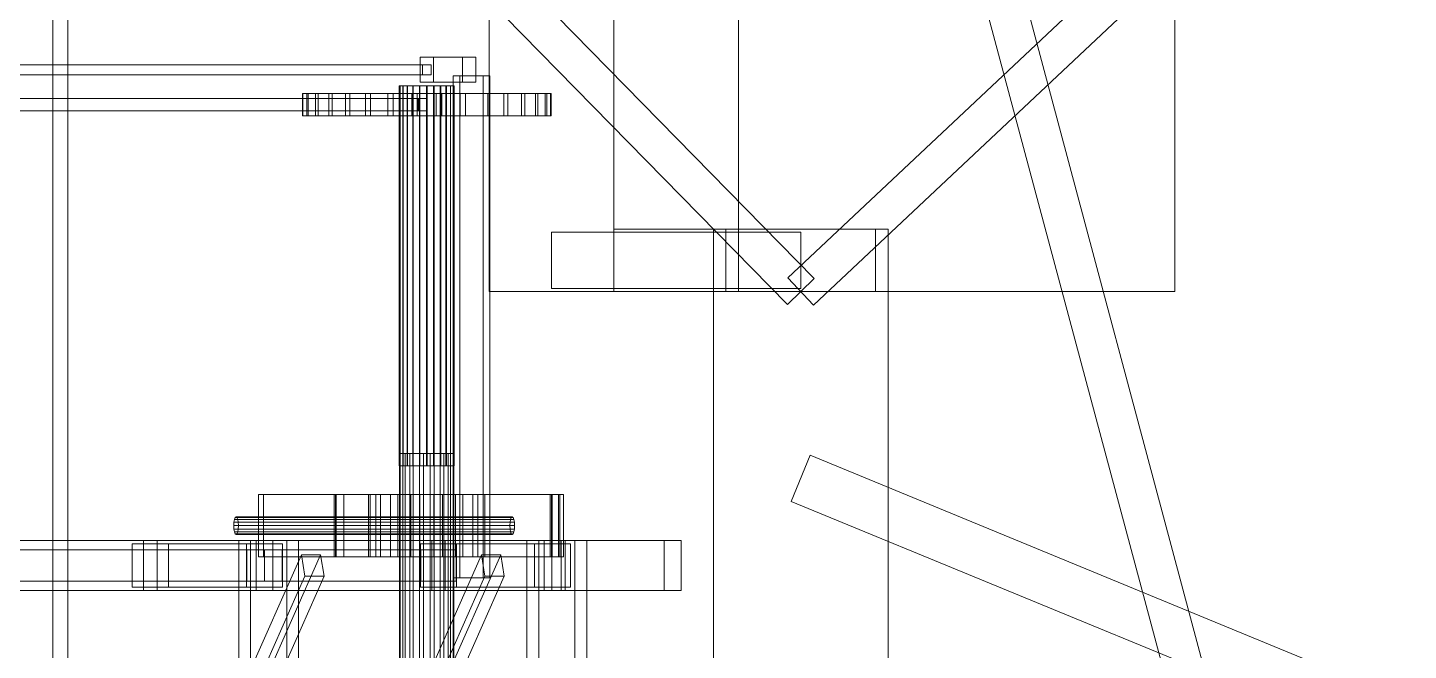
# Model space of a CAD drawing. Header units: millimetres. Extents: x -191664 to 191490, y -197311 to 10263.
# Drawn here: x 36597 to 37705, y -17638 to -17138 of the extents above; entities that cross this region are included whole.
import ezdxf

# ---------------------------------------------------------------- set-up
doc = ezdxf.new("R2010")
doc.units = ezdxf.units.MM
doc.layers.add('superior_C03', color=7, linetype='Continuous', lineweight=0)
doc.layers.add('superior_secador', color=7, linetype='Continuous', lineweight=0)

msp = doc.modelspace()

# ---------------------------------------------------------------- linework, layer by layer
at = {"layer": 'superior_C03', "color": 139, "true_color": 0x354b57}
for p, q in [((36922.47, -17162), (36911.76, -17162)), ((36911.76, -17162), (36911.76, -17182)), ((36945.84, -17162), (36911.76, -17162)), ((36922.47, -17182), (36922.47, -17162)), ((36956.55, -17162), (36922.47, -17162)), ((36945.84, -17182), (36945.84, -17162)), ((36945.84, -17162), (36956.55, -17162)), ((36956.55, -17162), (36956.55, -17182)), ((36962.37, -17177), (36938.29, -17177)), ((36938.29, -17177), (36938.29, -17580)), ((36943.68, -17177), (36938.29, -17177)), ((36943.68, -17580), (36943.68, -17177)), ((36943.68, -17177), (36967.76, -17177)), ((36962.37, -17580), (36962.37, -17177)), ((36962.37, -17177), (36967.76, -17177)), ((36967.76, -17177), (36967.76, -17580)), ((36911.76, -17182), (36922.47, -17182)), ((36945.84, -17182), (36911.76, -17182)), ((36922.47, -17182), (36956.55, -17182)), ((36956.55, -17182), (36945.84, -17182)), ((37016.18, -17513), (36842.83, -17513)), ((36842.83, -17513), (36842.83, -17563)), ((36844.45, -17513), (36842.83, -17513)), ((36844.45, -17563), (36844.45, -17513)), ((36844.45, -17513), (37017.79, -17513)), ((37016.18, -17563), (37016.18, -17513)), ((37016.18, -17513), (37017.79, -17513)), ((37017.79, -17513), (37017.79, -17563)), ((36690.02, -17550), (35534.36, -17550)), ((35545.13, -17550), (36700.79, -17550)), ((36780.24, -17550), (35624.58, -17550)), ((35638.04, -17550), (36793.71, -17550)), ((36709.85, -17552.5), (36680.96, -17552.5)), ((36680.96, -17552.5), (36680.96, -17587.5)), ((36772.53, -17552.5), (36680.96, -17552.5)), ((36690.02, -17550), (36690.02, -17590)), ((36700.79, -17550), (36690.02, -17550)), ((36921.16, -17550), (36690.02, -17550)), ((36700.79, -17590), (36700.79, -17550)), ((36700.79, -17550), (36931.93, -17550)), ((36709.85, -17587.5), (36709.85, -17552.5)), ((36709.85, -17552.5), (36801.42, -17552.5)), ((36804.89, -17550), (36766.37, -17550)), ((36766.37, -17550), (36766.37, -18450)), ((36775.79, -17550), (36766.37, -17550)), ((36772.53, -17587.5), (36772.53, -17552.5)), ((36772.53, -17552.5), (36801.42, -17552.5)), ((36775.79, -18450), (36775.79, -17550)), ((36775.79, -17550), (36814.31, -17550)), ((36780.24, -17550), (36780.24, -17590)), ((36793.71, -17550), (36780.24, -17550)), ((37011.37, -17550), (36780.24, -17550)), ((36793.71, -17590), (36793.71, -17550)), ((36793.71, -17550), (37024.84, -17550)), ((36801.42, -17552.5), (36801.42, -17587.5)), ((36804.89, -18450), (36804.89, -17550)), ((36804.89, -17550), (36814.31, -17550)), ((36814.31, -17550), (36814.31, -18450)), ((36940.99, -17552.5), (36912.1, -17552.5)), ((36912.1, -17552.5), (36912.1, -17587.5)), ((37003.66, -17552.5), (36912.1, -17552.5)), ((36921.16, -17550), (36921.16, -17590)), ((36931.93, -17550), (36921.16, -17550)), ((37017.46, -17550), (36921.16, -17550)), ((36931.93, -17590), (36931.93, -17550)), ((36931.93, -17550), (37028.23, -17550)), ((36940.99, -17587.5), (36940.99, -17552.5)), ((36940.99, -17552.5), (37032.55, -17552.5)), ((37036.02, -17550), (36997.5, -17550)), ((36997.5, -17550), (36997.5, -18450)), ((37006.92, -17550), (36997.5, -17550)), ((37003.66, -17587.5), (37003.66, -17552.5)), ((37003.66, -17552.5), (37032.55, -17552.5)), ((37006.92, -18450), (37006.92, -17550)), ((37006.92, -17550), (37045.45, -17550)), ((37011.37, -17550), (37011.37, -17590)), ((37024.84, -17550), (37011.37, -17550)), ((37107.68, -17550), (37011.37, -17550)), ((37017.46, -17550), (37017.46, -17590)), ((37028.23, -17550), (37017.46, -17550)), ((37024.84, -17590), (37024.84, -17550)), ((37024.84, -17550), (37121.14, -17550)), ((37028.23, -17590), (37028.23, -17550)), ((37032.55, -17552.5), (37032.55, -17587.5)), ((37036.02, -18450), (37036.02, -17550)), ((37036.02, -17550), (37045.45, -17550)), ((37045.45, -17550), (37045.45, -18450)), ((37107.68, -17550), (37107.68, -17590)), ((37121.14, -17550), (37107.68, -17550)), ((37121.14, -17590), (37121.14, -17550)), ((35539.69, -17557.5), (36786.92, -17557.5)), ((36787.03, -17557.5), (35539.8, -17557.5)), ((36816.55, -17561.46), (36754.61, -17701.46)), ((36770.02, -17701.46), (36831.96, -17561.46)), ((36772.84, -17557.5), (36801.11, -17557.5)), ((36772.84, -17582.5), (36772.84, -17557.5)), ((36912.41, -17557.5), (36772.84, -17557.5)), ((36786.92, -17582.5), (36786.92, -17557.5)), ((36786.92, -17557.5), (36787.03, -17557.5)), ((36787.03, -17557.5), (36787.03, -17582.5)), ((36801.11, -17557.5), (36801.11, -17582.5)), ((36801.11, -17557.5), (36940.67, -17557.5)), ((36819.35, -17578.54), (36816.55, -17561.46)), ((36816.55, -17561.46), (36831.96, -17561.46)), ((36831.96, -17561.46), (36834.76, -17578.54)), ((36842.83, -17563), (37016.18, -17563)), ((36842.83, -17563), (36844.45, -17563)), ((37017.79, -17563), (36844.45, -17563)), ((36961.01, -17561.46), (36899.07, -17701.46)), ((36912.41, -17557.5), (36912.41, -17582.5)), ((36940.67, -17557.5), (36912.41, -17557.5)), ((36914.48, -17701.46), (36976.42, -17561.46)), ((36940.67, -17582.5), (36940.67, -17557.5)), ((36963.81, -17578.54), (36961.01, -17561.46)), ((36961.01, -17561.46), (36976.42, -17561.46)), ((36976.42, -17561.46), (36979.22, -17578.54)), ((37017.79, -17563), (37016.18, -17563)), ((35539.69, -17582.5), (36786.92, -17582.5)), ((35539.8, -17582.5), (36787.03, -17582.5)), ((36680.96, -17587.5), (36709.85, -17587.5)), ((36772.53, -17587.5), (36680.96, -17587.5)), ((36801.42, -17587.5), (36709.85, -17587.5)), ((36819.35, -17578.54), (36757.41, -17718.54)), ((36801.42, -17587.5), (36772.53, -17587.5)), ((36834.76, -17578.54), (36772.82, -17718.54)), ((36801.11, -17582.5), (36772.84, -17582.5)), ((36772.84, -17582.5), (36912.41, -17582.5)), ((36787.03, -17582.5), (36786.92, -17582.5)), ((36801.11, -17582.5), (36940.67, -17582.5)), ((36834.76, -17578.54), (36819.35, -17578.54)), ((36963.81, -17578.54), (36901.87, -17718.54)), ((36912.1, -17587.5), (36940.99, -17587.5)), ((37003.66, -17587.5), (36912.1, -17587.5)), ((36912.41, -17582.5), (36940.67, -17582.5)), ((36979.22, -17578.54), (36917.28, -17718.54)), ((36938.29, -17580), (36962.37, -17580)), ((36938.29, -17580), (36943.68, -17580)), ((37032.55, -17587.5), (36940.99, -17587.5)), ((36967.76, -17580), (36943.68, -17580)), ((36967.76, -17580), (36962.37, -17580)), ((36979.22, -17578.54), (36963.81, -17578.54)), ((37032.55, -17587.5), (37003.66, -17587.5)), ((35534.36, -17590), (36690.02, -17590)), ((35545.13, -17590), (36700.79, -17590)), ((35624.58, -17590), (36780.24, -17590)), ((35638.04, -17590), (36793.71, -17590)), ((36690.02, -17590), (36700.79, -17590)), ((36690.02, -17590), (36921.16, -17590)), ((36700.79, -17590), (36931.93, -17590)), ((36780.24, -17590), (36793.71, -17590)), ((36780.24, -17590), (37011.37, -17590)), ((36793.71, -17590), (37024.84, -17590)), ((36921.16, -17590), (36931.93, -17590)), ((36921.16, -17590), (37017.46, -17590)), ((36931.93, -17590), (37028.23, -17590)), ((37011.37, -17590), (37024.84, -17590)), ((37011.37, -17590), (37107.68, -17590)), ((37017.46, -17590), (37028.23, -17590)), ((37024.84, -17590), (37121.14, -17590)), ((37107.68, -17590), (37121.14, -17590))]:
    msp.add_line(p, q, dxfattribs=at)
at = {"layer": 'superior_C03', "color": 33, "true_color": 0xb6a256}
for p, q in [((35760.67, -17168), (36913.62, -17168)), ((35760.67, -17176), (36913.62, -17176)), ((36920.61, -17168), (35767.67, -17168)), ((35767.67, -17176), (36920.61, -17176)), ((36913.62, -17176), (36913.62, -17168)), ((36913.62, -17168), (36920.61, -17168)), ((36920.61, -17176), (36913.62, -17176)), ((36920.61, -17168), (36920.61, -17176))]:
    msp.add_line(p, q, dxfattribs=at)
at = {"layer": 'superior_C03', "color": 9, "true_color": 0xbac6cb}
for p, q in [((36895.8, -17185), (36895.12, -17185)), ((36895.12, -17185), (36895.93, -17185)), ((36895.12, -17490), (36895.12, -17185)), ((36897.94, -17185), (36895.8, -17185)), ((36895.8, -17490), (36895.8, -17185)), ((36895.93, -17185), (36898.18, -17185)), ((36895.93, -17490), (36895.93, -17185)), ((36901.39, -17185), (36897.94, -17185)), ((36897.94, -17490), (36897.94, -17185)), ((36898.18, -17185), (36901.73, -17185)), ((36898.18, -17490), (36898.18, -17185)), ((36905.91, -17185), (36901.39, -17185)), ((36901.39, -17490), (36901.39, -17185)), ((36901.73, -17185), (36906.32, -17185)), ((36901.73, -17490), (36901.73, -17185)), ((36911.19, -17185), (36905.91, -17185)), ((36905.91, -17490), (36905.91, -17185)), ((36906.32, -17185), (36911.65, -17185)), ((36906.32, -17490), (36906.32, -17185)), ((36916.88, -17185), (36911.19, -17185)), ((36911.19, -17490), (36911.19, -17185)), ((36911.65, -17185), (36917.36, -17185)), ((36911.65, -17490), (36911.65, -17185)), ((36922.58, -17185), (36916.88, -17185)), ((36916.88, -17490), (36916.88, -17185)), ((36917.36, -17185), (36923.04, -17185)), ((36917.36, -17490), (36917.36, -17185)), ((36927.91, -17185), (36922.58, -17185)), ((36922.58, -17490), (36922.58, -17185)), ((36923.04, -17185), (36928.32, -17185)), ((36923.04, -17490), (36923.04, -17185)), ((36932.5, -17185), (36927.91, -17185)), ((36927.91, -17490), (36927.91, -17185)), ((36928.32, -17185), (36932.84, -17185)), ((36928.32, -17490), (36928.32, -17185)), ((36936.05, -17185), (36932.5, -17185)), ((36932.5, -17490), (36932.5, -17185)), ((36932.84, -17185), (36936.29, -17185)), ((36932.84, -17490), (36932.84, -17185)), ((36938.3, -17185), (36936.05, -17185)), ((36936.05, -17490), (36936.05, -17185)), ((36936.29, -17185), (36938.43, -17185)), ((36936.29, -17490), (36936.29, -17185)), ((36939.11, -17185), (36938.3, -17185)), ((36938.3, -17185), (36938.3, -17490)), ((36938.43, -17185), (36939.11, -17185)), ((36938.43, -17490), (36938.43, -17185)), ((36939.11, -17490), (36939.11, -17185)), ((35759.89, -17195), (36910.12, -17195)), ((36910.53, -17195), (35760.3, -17195)), ((36916.97, -17195), (35764.09, -17195)), ((35764.09, -17195), (36916.98, -17195)), ((36817.84, -17191), (36817.41, -17191)), ((36817.41, -17191), (36820.81, -17191)), ((36817.41, -17209), (36817.41, -17191)), ((36822.08, -17191), (36817.84, -17191)), ((36817.84, -17209), (36817.84, -17191)), ((36820.81, -17191), (36827.91, -17191)), ((36820.81, -17209), (36820.81, -17191)), ((36829.97, -17191), (36822.08, -17191)), ((36822.08, -17209), (36822.08, -17191)), ((36827.91, -17191), (36838.45, -17191)), ((36827.91, -17209), (36827.91, -17191)), ((36841.22, -17191), (36829.97, -17191)), ((36829.97, -17209), (36829.97, -17191)), ((36838.45, -17191), (36852, -17191)), ((36838.45, -17209), (36838.45, -17191)), ((36855.38, -17191), (36841.22, -17191)), ((36841.22, -17209), (36841.22, -17191)), ((36852, -17191), (36868.06, -17191)), ((36852, -17209), (36852, -17191)), ((36871.91, -17191), (36855.38, -17191)), ((36855.38, -17209), (36855.38, -17191)), ((36868.06, -17191), (36886, -17191)), ((36868.06, -17209), (36868.06, -17191)), ((36890.18, -17191), (36871.91, -17191)), ((36871.91, -17209), (36871.91, -17191)), ((36886, -17191), (36905.14, -17191)), ((36886, -17209), (36886, -17191)), ((36909.49, -17191), (36890.18, -17191)), ((36890.18, -17209), (36890.18, -17191)), ((36905.14, -17191), (36924.74, -17191)), ((36905.14, -17209), (36905.14, -17191)), ((36929.09, -17191), (36909.49, -17191)), ((36909.49, -17209), (36909.49, -17191)), ((36910.12, -17205), (36910.12, -17195)), ((36910.12, -17195), (36910.53, -17195)), ((36910.53, -17195), (36910.53, -17205)), ((36916.97, -17195), (36916.97, -17205)), ((36916.98, -17205), (36916.98, -17195)), ((36924.74, -17191), (36944.05, -17191)), ((36924.74, -17209), (36924.74, -17191)), ((36948.23, -17191), (36929.09, -17191)), ((36929.09, -17209), (36929.09, -17191)), ((36944.05, -17191), (36962.32, -17191)), ((36944.05, -17209), (36944.05, -17191)), ((36966.17, -17191), (36948.23, -17191)), ((36948.23, -17209), (36948.23, -17191)), ((36962.32, -17191), (36978.85, -17191)), ((36962.32, -17209), (36962.32, -17191)), ((36982.23, -17191), (36966.17, -17191)), ((36966.17, -17209), (36966.17, -17191)), ((36978.85, -17191), (36993.01, -17191)), ((36978.85, -17209), (36978.85, -17191)), ((36995.78, -17191), (36982.23, -17191)), ((36982.23, -17209), (36982.23, -17191)), ((36993.01, -17191), (37004.26, -17191)), ((36993.01, -17209), (36993.01, -17191)), ((37006.32, -17191), (36995.78, -17191)), ((36995.78, -17209), (36995.78, -17191)), ((37004.26, -17191), (37012.15, -17191)), ((37004.26, -17209), (37004.26, -17191)), ((37013.42, -17191), (37006.32, -17191)), ((37006.32, -17209), (37006.32, -17191)), ((37012.15, -17191), (37016.4, -17191)), ((37012.15, -17209), (37012.15, -17191)), ((37016.82, -17191), (37013.42, -17191)), ((37013.42, -17191), (37013.42, -17209)), ((37016.4, -17191), (37016.82, -17191)), ((37016.4, -17209), (37016.4, -17191)), ((37016.82, -17209), (37016.82, -17191)), ((35759.89, -17205), (36910.12, -17205)), ((35760.3, -17205), (36910.53, -17205)), ((35764.09, -17205), (36916.97, -17205)), ((35764.09, -17205), (36916.98, -17205)), ((36820.81, -17209), (36817.41, -17209)), ((36817.41, -17209), (36817.84, -17209)), ((36817.84, -17209), (36822.08, -17209)), ((36827.91, -17209), (36820.81, -17209)), ((36822.08, -17209), (36829.97, -17209)), ((36838.45, -17209), (36827.91, -17209)), ((36829.97, -17209), (36841.22, -17209)), ((36852, -17209), (36838.45, -17209)), ((36841.22, -17209), (36855.38, -17209)), ((36868.06, -17209), (36852, -17209)), ((36855.38, -17209), (36871.91, -17209)), ((36886, -17209), (36868.06, -17209)), ((36871.91, -17209), (36890.18, -17209)), ((36905.14, -17209), (36886, -17209)), ((36890.18, -17209), (36909.49, -17209)), ((36924.74, -17209), (36905.14, -17209)), ((36909.49, -17209), (36929.09, -17209)), ((36910.53, -17205), (36910.12, -17205)), ((36944.05, -17209), (36924.74, -17209)), ((36929.09, -17209), (36948.23, -17209)), ((36962.32, -17209), (36944.05, -17209)), ((36948.23, -17209), (36966.17, -17209)), ((36978.85, -17209), (36962.32, -17209)), ((36966.17, -17209), (36982.23, -17209)), ((36993.01, -17209), (36978.85, -17209)), ((36982.23, -17209), (36995.78, -17209)), ((37004.26, -17209), (36993.01, -17209)), ((36995.78, -17209), (37006.32, -17209)), ((37012.15, -17209), (37004.26, -17209)), ((37006.32, -17209), (37013.42, -17209)), ((37016.4, -17209), (37012.15, -17209)), ((37013.42, -17209), (37016.82, -17209)), ((37016.82, -17209), (37016.4, -17209)), ((36895.93, -17490), (36895.12, -17490)), ((36895.12, -17490), (36895.8, -17490)), ((36895.8, -17490), (36897.94, -17490)), ((36898.18, -17490), (36895.93, -17490)), ((36897.94, -17490), (36901.39, -17490)), ((36901.73, -17490), (36898.18, -17490)), ((36901.39, -17490), (36905.91, -17490)), ((36906.32, -17490), (36901.73, -17490)), ((36905.91, -17490), (36911.19, -17490)), ((36911.65, -17490), (36906.32, -17490)), ((36911.19, -17490), (36916.88, -17490)), ((36917.36, -17490), (36911.65, -17490)), ((36916.88, -17490), (36922.58, -17490)), ((36923.04, -17490), (36917.36, -17490)), ((36922.58, -17490), (36927.91, -17490)), ((36928.32, -17490), (36923.04, -17490)), ((36927.91, -17490), (36932.5, -17490)), ((36932.84, -17490), (36928.32, -17490)), ((36932.5, -17490), (36936.05, -17490)), ((36936.29, -17490), (36932.84, -17490)), ((36936.05, -17490), (36938.3, -17490)), ((36938.43, -17490), (36936.29, -17490)), ((36938.3, -17490), (36939.11, -17490)), ((36939.11, -17490), (36938.43, -17490))]:
    msp.add_line(p, q, dxfattribs=at)
at = {"layer": 'superior_C03', "color": 9, "true_color": 0xb8c2c5}
for p, q in [((36895.93, -17480), (36895.27, -17480)), ((36895.27, -17480), (36897.94, -17480)), ((36895.27, -17480), (36895.27, -18520)), ((36899.81, -17480), (36895.93, -17480)), ((36895.93, -17480), (36895.93, -18520)), ((36897.94, -17480), (36903.53, -17480)), ((36897.94, -17480), (36897.94, -18520)), ((36906.32, -17480), (36899.81, -17480)), ((36899.81, -17480), (36899.81, -18520)), ((36903.53, -17480), (36911.19, -17480)), ((36903.53, -17480), (36903.53, -18520)), ((36914.48, -17480), (36906.32, -17480)), ((36906.32, -17480), (36906.32, -18520)), ((36911.19, -17480), (36919.75, -17480)), ((36911.19, -17480), (36911.19, -18520)), ((36923.04, -17480), (36914.48, -17480)), ((36914.48, -17480), (36914.48, -18520)), ((36919.75, -17480), (36927.91, -17480)), ((36919.75, -17480), (36919.75, -18520)), ((36930.7, -17480), (36923.04, -17480)), ((36923.04, -17480), (36923.04, -18520)), ((36927.91, -17480), (36934.42, -17480)), ((36927.91, -17480), (36927.91, -18520)), ((36936.29, -17480), (36930.7, -17480)), ((36930.7, -17480), (36930.7, -18520)), ((36934.42, -17480), (36938.3, -17480)), ((36934.42, -17480), (36934.42, -18520)), ((36938.96, -17480), (36936.29, -17480)), ((36936.29, -17480), (36936.29, -18520)), ((36938.3, -17480), (36938.96, -17480)), ((36938.3, -18520), (36938.3, -17480)), ((36938.96, -17480), (36938.96, -18520)), ((36762.84, -17533.05), (36763.45, -17531.53)), ((36763.45, -17531.53), (36764.17, -17531)), ((36763.45, -17531.53), (36984.95, -17531.53)), ((36764.17, -17531), (36764.89, -17531.53)), ((36985.67, -17531), (36764.17, -17531)), ((36764.89, -17531.53), (36765.5, -17533.05)), ((36764.89, -17531.53), (36986.39, -17531.53)), ((36984.95, -17531.53), (36984.34, -17533.05)), ((36985.67, -17531), (36984.95, -17531.53)), ((36986.39, -17531.53), (36985.67, -17531)), ((36987, -17533.05), (36986.39, -17531.53)), ((36762.28, -17538), (36762.43, -17535.32)), ((36762.43, -17540.68), (36762.28, -17538)), ((36762.28, -17538), (36983.79, -17538)), ((36762.43, -17535.32), (36762.84, -17533.05)), ((36762.43, -17535.32), (36983.93, -17535.32)), ((36762.84, -17542.95), (36762.43, -17540.68)), ((36762.43, -17540.68), (36983.93, -17540.68)), ((36762.84, -17533.05), (36984.34, -17533.05)), ((36763.45, -17544.47), (36762.84, -17542.95)), ((36762.84, -17542.95), (36984.34, -17542.95)), ((36765.5, -17542.95), (36764.89, -17544.47)), ((36765.5, -17533.05), (36765.91, -17535.32)), ((36765.5, -17533.05), (36987, -17533.05)), ((36765.91, -17540.68), (36765.5, -17542.95)), ((36765.5, -17542.95), (36987, -17542.95)), ((36765.91, -17535.32), (36766.05, -17538)), ((36765.91, -17535.32), (36987.41, -17535.32)), ((36766.05, -17538), (36765.91, -17540.68)), ((36765.91, -17540.68), (36987.41, -17540.68)), ((36766.05, -17538), (36987.56, -17538)), ((36983.93, -17535.32), (36983.79, -17538)), ((36983.79, -17538), (36983.93, -17540.68)), ((36984.34, -17533.05), (36983.93, -17535.32)), ((36983.93, -17540.68), (36984.34, -17542.95)), ((36984.34, -17542.95), (36984.95, -17544.47)), ((36986.39, -17544.47), (36987, -17542.95)), ((36987.41, -17535.32), (36987, -17533.05)), ((36987, -17542.95), (36987.41, -17540.68)), ((36987.56, -17538), (36987.41, -17535.32)), ((36987.41, -17540.68), (36987.56, -17538)), ((36764.17, -17545), (36763.45, -17544.47)), ((36763.45, -17544.47), (36984.95, -17544.47)), ((36764.89, -17544.47), (36764.17, -17545)), ((36764.17, -17545), (36985.67, -17545)), ((36764.89, -17544.47), (36986.39, -17544.47)), ((36984.95, -17544.47), (36985.67, -17545)), ((36985.67, -17545), (36986.39, -17544.47))]:
    msp.add_line(p, q, dxfattribs=at)
at = {"layer": 'superior_C03', "color": 43, "true_color": 0xd6b34e}
for p, q in [((37022.85, -17513), (36782.08, -17513)), ((36782.08, -17513), (36782.08, -17563)), ((36786.12, -17513), (36782.08, -17513)), ((36786.12, -17563), (36786.12, -17513)), ((36786.12, -17513), (37026.89, -17513)), ((37022.85, -17563), (37022.85, -17513)), ((37022.85, -17513), (37026.89, -17513)), ((37026.89, -17513), (37026.89, -17563)), ((36782.08, -17563), (37022.85, -17563)), ((36782.08, -17563), (36786.12, -17563)), ((37026.89, -17563), (36786.12, -17563)), ((37026.89, -17563), (37022.85, -17563))]:
    msp.add_line(p, q, dxfattribs=at)
at = {"layer": 'superior_C03', "color": 145, "true_color": 0x3e8091}
for p, q in [((37017.26, -17513), (36843.91, -17513)), ((36843.91, -17513), (36843.91, -17563)), ((36850.64, -17513), (36843.91, -17513)), ((36850.64, -17563), (36850.64, -17513)), ((36850.64, -17513), (37023.99, -17513)), ((37017.26, -17563), (37017.26, -17513)), ((37017.26, -17513), (37023.99, -17513)), ((37023.99, -17513), (37023.99, -17563)), ((36843.91, -17563), (37017.26, -17563)), ((36843.91, -17563), (36850.64, -17563)), ((37023.99, -17563), (36850.64, -17563)), ((37023.99, -17563), (37017.26, -17563))]:
    msp.add_line(p, q, dxfattribs=at)
at = {"layer": 'superior_C03', "color": 147, "true_color": 0x24748b}
for p, q in [((36871.85, -17513), (36870.45, -17513)), ((36870.45, -17513), (36876.16, -17513)), ((36870.45, -17513), (36870.45, -17563)), ((36880.14, -17513), (36871.85, -17513)), ((36871.85, -17513), (36871.85, -17563)), ((36876.16, -17513), (36888.1, -17513)), ((36876.16, -17513), (36876.16, -17563)), ((36894.06, -17513), (36880.14, -17513)), ((36880.14, -17513), (36880.14, -17563)), ((36888.1, -17513), (36904.46, -17513)), ((36888.1, -17513), (36888.1, -17563)), ((36911.49, -17513), (36894.06, -17513)), ((36894.06, -17513), (36894.06, -17563)), ((36904.46, -17513), (36922.74, -17513)), ((36904.46, -17513), (36904.46, -17563)), ((36929.77, -17513), (36911.49, -17513)), ((36911.49, -17513), (36911.49, -17563)), ((36922.74, -17513), (36940.17, -17513)), ((36922.74, -17513), (36922.74, -17563)), ((36946.13, -17513), (36929.77, -17513)), ((36929.77, -17513), (36929.77, -17563)), ((36940.17, -17513), (36954.09, -17513)), ((36940.17, -17513), (36940.17, -17563)), ((36958.07, -17513), (36946.13, -17513)), ((36946.13, -17513), (36946.13, -17563)), ((36954.09, -17513), (36962.38, -17513)), ((36954.09, -17513), (36954.09, -17563)), ((36963.78, -17513), (36958.07, -17513)), ((36958.07, -17513), (36958.07, -17563)), ((36962.38, -17513), (36963.78, -17513)), ((36962.38, -17563), (36962.38, -17513)), ((36963.78, -17513), (36963.78, -17563)), ((36876.16, -17563), (36870.45, -17563)), ((36870.45, -17563), (36871.85, -17563)), ((36871.85, -17563), (36880.14, -17563)), ((36888.1, -17563), (36876.16, -17563)), ((36880.14, -17563), (36894.06, -17563)), ((36904.46, -17563), (36888.1, -17563)), ((36894.06, -17563), (36911.49, -17563)), ((36922.74, -17563), (36904.46, -17563)), ((36911.49, -17563), (36929.77, -17563)), ((36940.17, -17563), (36922.74, -17563)), ((36929.77, -17563), (36946.13, -17563)), ((36954.09, -17563), (36940.17, -17563)), ((36946.13, -17563), (36958.07, -17563)), ((36962.38, -17563), (36954.09, -17563)), ((36958.07, -17563), (36963.78, -17563)), ((36963.78, -17563), (36962.38, -17563))]:
    msp.add_line(p, q, dxfattribs=at)
at = {"layer": 'superior_secador', "color": 253, "true_color": 0xa6b3ba}
for p, q in [((37067.12, -17350), (37067.12, -16300)), ((37167.12, -16300), (37167.12, -17350)), ((36967.12, -17350), (36967.12, -16800)), ((37517.12, -16800), (37517.12, -17350)), ((37067.12, -17350), (37067.12, -17300)), ((37067.12, -17300), (37147.12, -17300)), ((37147.12, -17910), (37147.12, -17300)), ((37147.12, -17300), (37287.12, -17300)), ((37147.12, -17300), (37147.12, -17350)), ((37157.12, -17350), (37157.12, -17300)), ((37157.12, -17300), (37277.12, -17300)), ((37277.12, -17300), (37277.12, -17350)), ((37287.12, -17300), (37287.12, -17910)), ((37517.12, -17350), (36967.12, -17350)), ((37167.12, -17350), (37067.12, -17350)), ((37147.12, -17350), (37067.12, -17350)), ((37277.12, -17350), (37157.12, -17350))]:
    msp.add_line(p, q, dxfattribs=at)
at = {"layer": 'superior_secador', "color": 8, "true_color": 0x667c87}
for p, q in [((36633.83, -16733.5), (37227.83, -17339.5)), ((37206.84, -17339.08), (37850.84, -16733.08)), ((37206.4, -17360.5), (36612.4, -16754.5)), ((37871.4, -16754.92), (37227.4, -17360.92)), ((37017.12, -17347.5), (37017.12, -17302.5)), ((37017.12, -17302.5), (37217.12, -17302.5)), ((37217.12, -17302.5), (37217.12, -17347.5)), ((37227.83, -17339.5), (37206.4, -17360.5)), ((37227.4, -17360.92), (37206.84, -17339.08)), ((37217.12, -17347.5), (37017.12, -17347.5)), ((37209.5, -17518.49), (37224.74, -17481.51)), ((37224.74, -17481.51), (37754.5, -17699.83)), ((37739.26, -17736.81), (37209.5, -17518.49))]:
    msp.add_line(p, q, dxfattribs=at)
at = {"layer": 'superior_secador', "color": 33, "true_color": 0xb6a25b}
for p, q in [((36617.12, -18550), (36617.12, -16738)), ((36629.12, -16738), (36629.12, -18550))]:
    msp.add_line(p, q, dxfattribs=at)
at = {"layer": 'superior_secador', "color": 253, "true_color": 0xa1afb6}
for p, q in [((37356.15, -16962.8), (37632.57, -17995.86)), ((37601.66, -18004.14), (37325.24, -16971.07))]:
    msp.add_line(p, q, dxfattribs=at)

doc.saveas('drawing.dxf')
